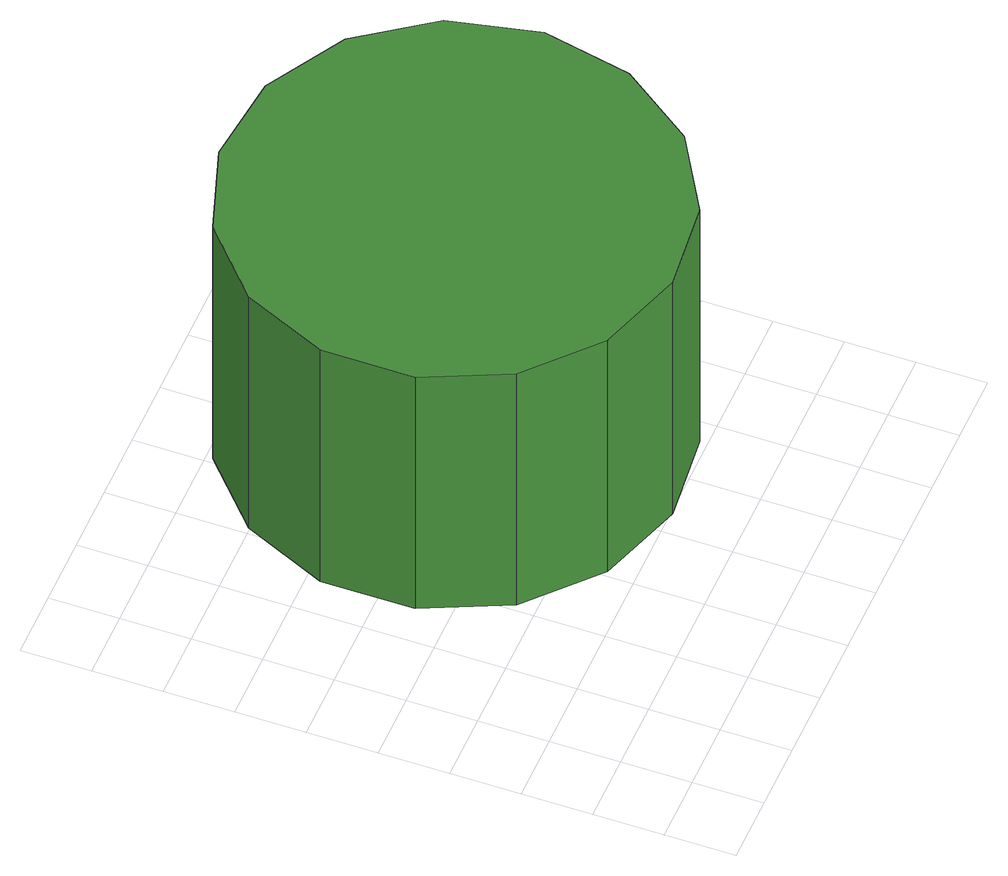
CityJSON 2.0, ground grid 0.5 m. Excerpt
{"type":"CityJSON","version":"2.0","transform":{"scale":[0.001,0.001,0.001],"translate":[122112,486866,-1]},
"CityObjects":{
"tree1":{"type":"SolitaryVegetationObject","attributes":{"function":"something"},"geometry":[{"type":"MultiSurface","lod":"1","boundaries":[[[0,1,2,3,4,5,6,7,8,9,10,11,12,13,14]],[[15,16,17,18,19,20,21,22,23,24,25,26,27,28,29]],[[0,29,28,1]],[[1,28,27,2]],[[2,27,26,3]],[[3,26,25,4]],[[4,25,24,5]],[[5,24,23,6]],[[6,23,22,7]],[[7,22,21,8]],[[8,21,20,9]],[[9,20,19,10]],[[10,19,18,11]],[[11,18,17,12]],[[12,17,16,13]],[[13,16,15,14]],[[14,15,29,0]]]}]}
},
"vertices":[
[3936,2574,3140],[3798,3222,3140],[3409,3758,3140],[2835,4090,3140],[2176,4159,3140],[1545,3954,3140],[1053,3511,3140],[783,2905,3140],[783,2243,3140],[1053,1637,3140],[1545,1194,3140],[2176,989,3140],[2835,1058,3140],[3409,1389,3140],[3798,1926,3140],[3798,1926,924],[3409,1389,924],[2835,1058,924],[2176,989,924],[1545,1194,924],[1053,1637,924],[783,2243,924],[783,2905,924],[1053,3511,924],[1545,3954,924],[2176,4159,924],[2835,4090,924],[3409,3758,924],[3798,3222,924],[3936,2574,924]
]}
